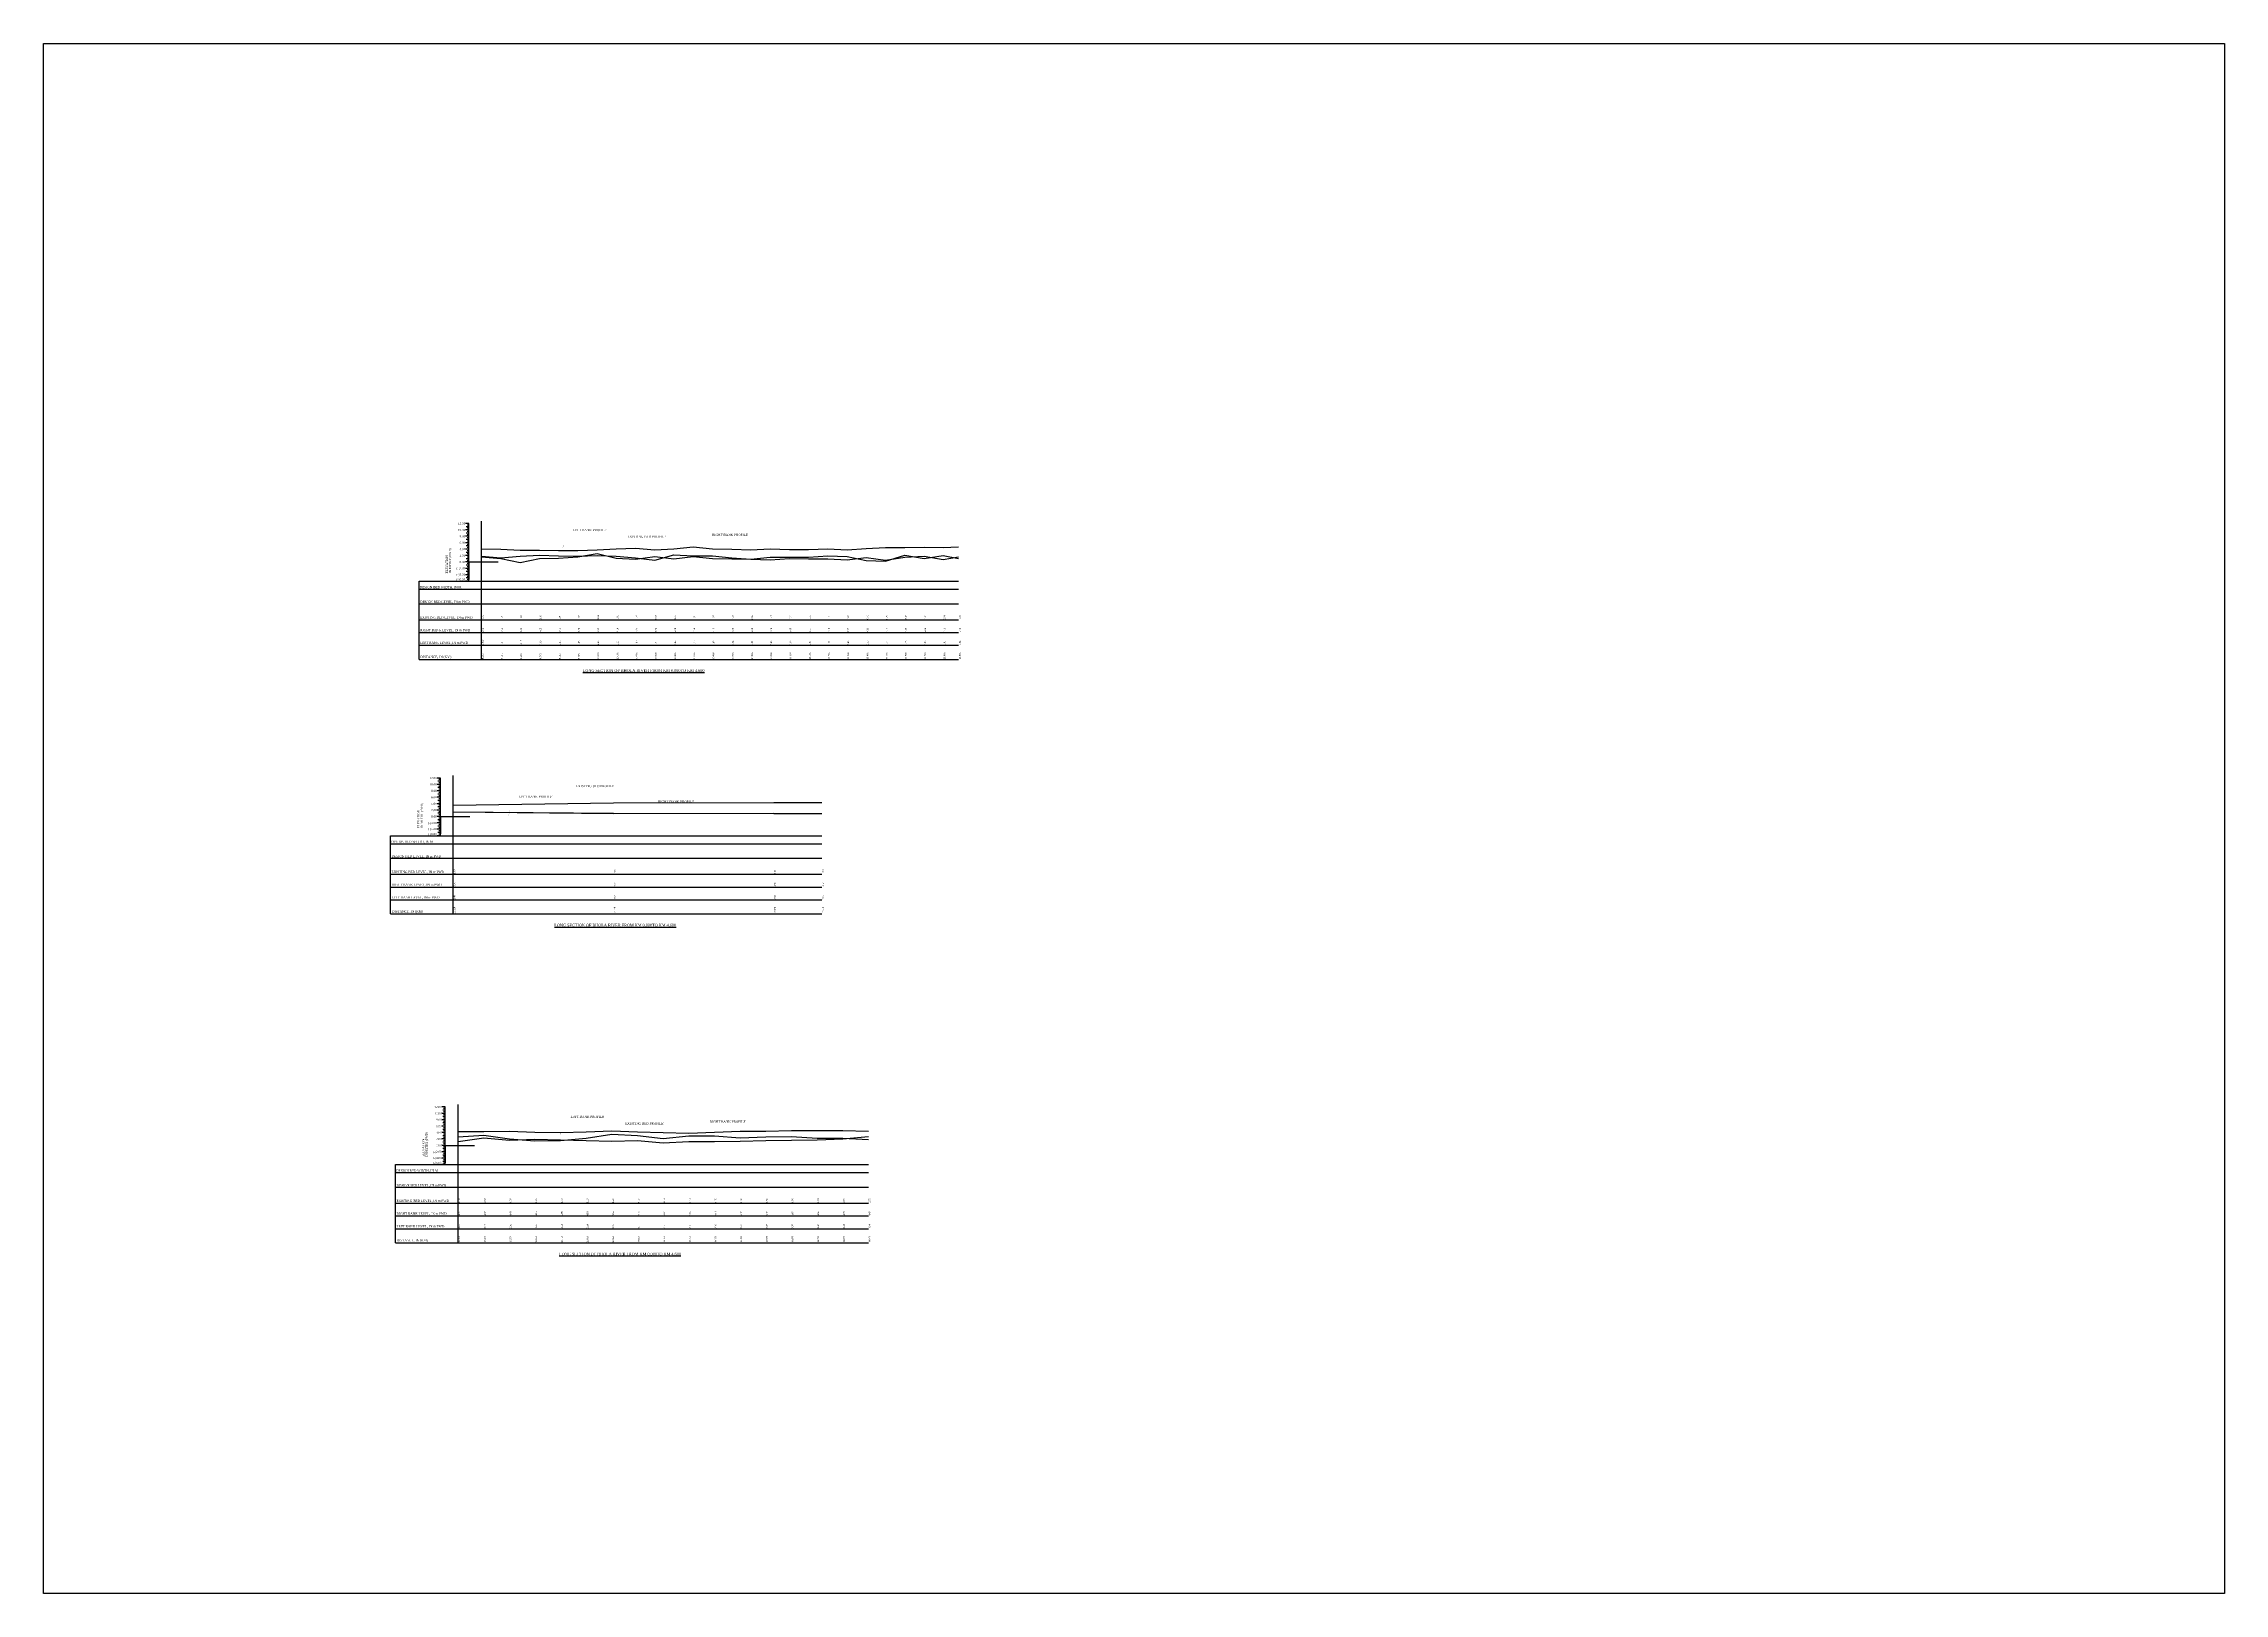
# Model space of a CAD drawing. Header units: metres. Extents: x -148477 to 168932, y -55673 to -2736.
# Drawn here: x 62972 to 63653, y -30548 to -30064 of the extents above; entities that cross this region are included whole.
import ezdxf
from ezdxf.enums import TextEntityAlignment as Align

# ---------------------------------------------------------------- set-up
doc = ezdxf.new("R2010")
doc.units = ezdxf.units.M
doc.styles.add('liza', font='times.ttf', dxfattribs={"height": 2})
doc.styles.get("Standard").update_dxf_attribs({"font": 'times.ttf'})

msp = doc.modelspace()

# ---------------------------------------------------------------- linework, layer by layer
at = {"color": 0, "lineweight": 30}
for p, q in [((63105.027, -30213.8503), (63104.027, -30213.8503)), ((63105.027, -30215.8503), (63104.027, -30215.8503)), ((63105.027, -30215.8503), (63104.027, -30215.8503)), ((63105.027, -30215.8503), (63104.027, -30215.8503)), ((63105.027, -30217.8503), (63104.027, -30217.8503)), ((63105.027, -30217.8503), (63104.027, -30217.8503)), ((63105.027, -30214.8503), (63104.277, -30214.8503)), ((63105.027, -30216.8503), (63104.277, -30216.8503)), ((63105.027, -30218.8503), (63104.277, -30218.8503)), ((63105.027, -30218.8503), (63104.277, -30218.8503)), ((63105.027, -30214.3503), (63104.527, -30214.3503)), ((63105.027, -30215.3503), (63104.527, -30215.3503)), ((63105.027, -30216.3503), (63104.527, -30216.3503)), ((63105.027, -30217.3503), (63104.527, -30217.3503)), ((63105.027, -30218.3503), (63104.527, -30218.3503)), ((63105.027, -30218.3503), (63104.527, -30218.3503)), ((63105.027, -30231.8503), (63105.027, -30213.8503)), ((63105.027, -30219.8503), (63104.027, -30219.8503)), ((63105.027, -30221.8503), (63104.027, -30221.8503)), ((63105.027, -30223.8503), (63104.027, -30223.8503)), ((63105.027, -30225.8503), (63104.027, -30225.8503)), ((63105.027, -30220.8503), (63104.277, -30220.8503)), ((63105.027, -30222.8503), (63104.277, -30222.8503)), ((63105.027, -30224.8503), (63104.277, -30224.8503)), ((63105.027, -30219.3503), (63104.527, -30219.3503)), ((63105.027, -30220.3503), (63104.527, -30220.3503)), ((63105.027, -30221.3503), (63104.527, -30221.3503)), ((63105.027, -30222.3503), (63104.527, -30222.3503)), ((63105.027, -30223.3503), (63104.527, -30223.3503)), ((63105.027, -30224.3503), (63104.527, -30224.3503)), ((63105.027, -30225.3503), (63104.527, -30225.3503)), ((63089.527, -30231.8503), (63257.858, -30231.8503)), ((63105.027, -30227.8503), (63104.027, -30227.8503)), ((63105.027, -30229.8503), (63104.027, -30229.8503)), ((63105.027, -30231.8503), (63104.027, -30231.8503)), ((63105.027, -30226.8503), (63104.277, -30226.8503)), ((63105.027, -30228.8503), (63104.277, -30228.8503)), ((63105.027, -30230.8503), (63104.277, -30230.8503)), ((63105.027, -30226.3503), (63104.527, -30226.3503)), ((63105.027, -30227.3503), (63104.527, -30227.3503)), ((63105.027, -30228.3503), (63104.527, -30228.3503)), ((63105.027, -30229.3503), (63104.527, -30229.3503)), ((63105.027, -30230.3503), (63104.527, -30230.3503)), ((63105.027, -30231.3503), (63104.527, -30231.3503)), ((63089.527, -30234.3449), (63257.858, -30234.3449)), ((63089.7212, -30238.8974), (63257.858, -30238.8974)), ((63089.527, -30256.2503), (63257.858, -30256.2503)), ((63096.1683, -30293.2555), (63095.1683, -30293.2555)), ((63096.1683, -30293.7555), (63095.6683, -30293.7555)), ((63096.1683, -30311.2555), (63096.1683, -30293.2555)), ((63096.1683, -30295.2555), (63095.1683, -30295.2555)), ((63096.1683, -30295.2555), (63095.1683, -30295.2555)), ((63096.1683, -30295.2555), (63095.1683, -30295.2555)), ((63096.1683, -30297.2555), (63095.1683, -30297.2555)), ((63096.1683, -30297.2555), (63095.1683, -30297.2555)), ((63096.1683, -30299.2555), (63095.1683, -30299.2555)), ((63096.1683, -30294.2555), (63095.4183, -30294.2555)), ((63096.1683, -30296.2555), (63095.4183, -30296.2555)), ((63096.1683, -30298.2555), (63095.4183, -30298.2555)), ((63096.1683, -30298.2555), (63095.4183, -30298.2555)), ((63096.1683, -30300.2555), (63095.4183, -30300.2555)), ((63096.1683, -30294.7555), (63095.6683, -30294.7555)), ((63096.1683, -30295.7555), (63095.6683, -30295.7555)), ((63096.1683, -30296.7555), (63095.6683, -30296.7555)), ((63096.1683, -30297.7555), (63095.6683, -30297.7555)), ((63096.1683, -30297.7555), (63095.6683, -30297.7555)), ((63096.1683, -30298.7555), (63095.6683, -30298.7555)), ((63096.1683, -30299.7555), (63095.6683, -30299.7555)), ((63096.1683, -30300.7555), (63095.6683, -30300.7555)), ((63096.1683, -30301.2555), (63095.1683, -30301.2555)), ((63096.1683, -30303.2555), (63095.1683, -30303.2555)), ((63096.1683, -30305.2555), (63095.1683, -30305.2555)), ((63096.1683, -30307.2555), (63095.1683, -30307.2555)), ((63096.1683, -30302.2555), (63095.4183, -30302.2555)), ((63096.1683, -30304.2555), (63095.4183, -30304.2555)), ((63096.1683, -30306.2555), (63095.4183, -30306.2555)), ((63096.1683, -30301.7555), (63095.6683, -30301.7555)), ((63096.1683, -30302.7555), (63095.6683, -30302.7555)), ((63096.1683, -30303.7555), (63095.6683, -30303.7555)), ((63096.1683, -30304.7555), (63095.6683, -30304.7555)), ((63096.1683, -30305.7555), (63095.6683, -30305.7555)), ((63096.1683, -30306.7555), (63095.6683, -30306.7555)), ((63080.6683, -30311.2555), (63215.1994, -30311.2555)), ((63080.6683, -30313.7501), (63215.1994, -30313.7501)), ((63096.1683, -30309.2555), (63095.1683, -30309.2555)), ((63096.1683, -30311.2555), (63095.1683, -30311.2555)), ((63096.1683, -30308.2555), (63095.4183, -30308.2555)), ((63096.1683, -30310.2555), (63095.4183, -30310.2555)), ((63096.1683, -30307.7555), (63095.6683, -30307.7555)), ((63096.1683, -30308.7555), (63095.6683, -30308.7555)), ((63096.1683, -30309.7555), (63095.6683, -30309.7555)), ((63096.1683, -30310.7555), (63095.6683, -30310.7555)), ((63080.8625, -30318.3027), (63215.1994, -30318.3027)), ((63080.6683, -30335.6555), (63215.1994, -30335.6555)), ((63097.6655, -30395.8544), (63096.6655, -30395.8544)), ((63097.6655, -30413.8544), (63097.6655, -30395.8544)), ((63097.6655, -30397.8544), (63096.6655, -30397.8544)), ((63097.6655, -30397.8544), (63096.6655, -30397.8544)), ((63097.6655, -30397.8544), (63096.6655, -30397.8544)), ((63097.6655, -30399.8544), (63096.6655, -30399.8544)), ((63097.6655, -30399.8544), (63096.6655, -30399.8544)), ((63097.6655, -30401.8544), (63096.6655, -30401.8544)), ((63097.6655, -30396.8544), (63096.9155, -30396.8544)), ((63097.6655, -30398.8544), (63096.9155, -30398.8544)), ((63097.6655, -30400.8544), (63096.9155, -30400.8544)), ((63097.6655, -30400.8544), (63096.9155, -30400.8544)), ((63097.6655, -30402.8544), (63096.9155, -30402.8544)), ((63097.6655, -30396.3544), (63097.1655, -30396.3544)), ((63097.6655, -30397.3544), (63097.1655, -30397.3544)), ((63097.6655, -30398.3544), (63097.1655, -30398.3544)), ((63097.6655, -30399.3544), (63097.1655, -30399.3544)), ((63097.6655, -30400.3544), (63097.1655, -30400.3544)), ((63097.6655, -30400.3544), (63097.1655, -30400.3544)), ((63097.6655, -30401.3544), (63097.1655, -30401.3544)), ((63097.6655, -30402.3544), (63097.1655, -30402.3544)), ((63097.6655, -30403.8544), (63096.6655, -30403.8544)), ((63097.6655, -30405.8544), (63096.6655, -30405.8544)), ((63097.6655, -30407.8544), (63096.6655, -30407.8544)), ((63097.6655, -30404.8544), (63096.9155, -30404.8544)), ((63097.6655, -30406.8544), (63096.9155, -30406.8544)), ((63097.6655, -30408.8544), (63096.9155, -30408.8544)), ((63097.6655, -30403.3544), (63097.1655, -30403.3544)), ((63097.6655, -30404.3544), (63097.1655, -30404.3544)), ((63097.6655, -30405.3544), (63097.1655, -30405.3544)), ((63097.6655, -30406.3544), (63097.1655, -30406.3544)), ((63097.6655, -30407.3544), (63097.1655, -30407.3544)), ((63097.6655, -30408.3544), (63097.1655, -30408.3544)), ((63097.6655, -30409.3544), (63097.1655, -30409.3544)), ((63082.1655, -30413.8544), (63229.6902, -30413.8544)), ((63082.1655, -30416.349), (63229.6902, -30416.349)), ((63097.6655, -30409.8544), (63096.6655, -30409.8544)), ((63097.6655, -30411.8544), (63096.6655, -30411.8544)), ((63097.6655, -30413.8544), (63096.6655, -30413.8544)), ((63097.6655, -30410.8544), (63096.9155, -30410.8544)), ((63097.6655, -30412.8544), (63096.9155, -30412.8544)), ((63097.6655, -30410.3544), (63097.1655, -30410.3544)), ((63097.6655, -30411.3544), (63097.1655, -30411.3544)), ((63097.6655, -30412.3544), (63097.1655, -30412.3544)), ((63097.6655, -30413.3544), (63097.1655, -30413.3544)), ((63082.3597, -30420.9016), (63229.6902, -30420.9016)), ((63082.1655, -30438.2544), (63229.6902, -30438.2544))]:
    msp.add_line(p, q, dxfattribs=at)
at = {"color": 6, "linetype": 'Continuous', "lineweight": -3, "ltscale": 0.5}
for p, q in [((63109.058, -30256.265), (63109.058, -30213.0802)), ((63105.027, -30225.8503), (63114.2329, -30225.8503)), ((63100.1994, -30335.6703), (63100.1994, -30292.4854)), ((63096.1683, -30305.2555), (63105.3742, -30305.2555)), ((63101.6966, -30438.2691), (63101.6966, -30395.0843)), ((63097.6655, -30407.8544), (63106.8714, -30407.8544))]:
    msp.add_line(p, q, dxfattribs=at)
at = {"lineweight": 30}
for p, q in [((63105.027, -30225.8503), (63105.027, -30231.2803)), ((63089.527, -30256.2503), (63089.527, -30231.8503)), ((63089.527, -30243.8503), (63257.858, -30243.8503)), ((63089.527, -30247.8503), (63257.858, -30247.8503)), ((63089.527, -30251.8503), (63257.858, -30251.8503)), ((63096.1683, -30305.2555), (63096.1683, -30310.6855)), ((63080.6683, -30335.6555), (63080.6683, -30311.2555)), ((63080.6683, -30323.2555), (63215.1994, -30323.2555)), ((63080.6683, -30327.2555), (63215.1994, -30327.2555)), ((63080.6683, -30331.2555), (63215.1994, -30331.2555)), ((63097.6655, -30407.8544), (63097.6655, -30413.2844)), ((63082.1655, -30438.2544), (63082.1655, -30413.8544)), ((63082.1655, -30425.8544), (63229.6902, -30425.8544)), ((63082.1655, -30429.8544), (63229.6902, -30429.8544)), ((63082.1655, -30433.8544), (63229.6902, -30433.8544))]:
    msp.add_line(p, q, dxfattribs=at)
at = {"color": 6, "linetype": 'Continuous', "lineweight": -3, "ltscale": 0.5}
msp.add_lwpolyline([(62972.4088, -30064.1465), (63652.7168, -30064.1465), (63652.7168, -30547.6079), (62972.4088, -30547.6079)], close=True, dxfattribs=at)
at = {"color": 2, "lineweight": 30}
for points in [[(63137.2484, -30215.9192, 0, 0, 0), (63135.8923, -30215.9559, 0, 0, 0), (63135.1124, -30218.8277, 0.2996, 0, 0), (63134.5276, -30220.7548, 0, 0, 0)], [(63120.395, -30299.1008, 0, 0, 0), (63119.0389, -30299.1374, 0, 0, 0), (63118.2589, -30302.0092, 0.2996, 0, 0), (63117.6742, -30303.9363, 0, 0, 0)], [(63136.5171, -30398.9664, 0, 0, 0), (63135.161, -30399.003, 0, 0, 0), (63134.3811, -30401.8748, 0.2996, 0, 0), (63133.7963, -30403.8019, 0, 0, 0)]]:
    msp.add_lwpolyline(points, format="xyseb", dxfattribs=at)
at = {"color": 4, "lineweight": 30}
for points in [[(63154.4609, -30218.0315, 0, 0, 0), (63153.589, -30218.0122, 0, 0, 0), (63152.6134, -30222.1419, 0.2996, 0, 0), (63152.3199, -30223.3912, 0, 0, 0)], [(63138.3482, -30295.8173, 0, 0, 0), (63137.4762, -30295.798, 0, 0, 0), (63136.5006, -30299.9278, 0.2996, 0, 0), (63136.2071, -30301.177, 0, 0, 0)], [(63153.7296, -30401.0786, 0, 0, 0), (63152.8577, -30401.0594, 0, 0, 0), (63151.8821, -30405.1891, 0.2996, 0, 0), (63151.5886, -30406.4383, 0, 0, 0)]]:
    msp.add_lwpolyline(points, format="xyseb", dxfattribs=at)
at = {"color": 6, "lineweight": 30}
for points in [[(63180.7711, -30217.416, 0, 0, 0), (63179.6149, -30217.4222, 0, 0, 0), (63178.9953, -30220.4134, 0.2996, 0, 0), (63178.7662, -30221.5488, 0, 0, 0)], [(63163.9177, -30300.5975, 0, 0, 0), (63162.7614, -30300.6037, 0, 0, 0), (63162.1419, -30303.595, 0.2996, 0, 0), (63161.9127, -30304.7303, 0, 0, 0)], [(63180.0398, -30400.4631, 0, 0, 0), (63178.8836, -30400.4694, 0, 0, 0), (63178.264, -30403.4606, 0.2996, 0, 0), (63178.0349, -30404.5959, 0, 0, 0)]]:
    msp.add_lwpolyline(points, format="xyseb", dxfattribs=at)
at = {"color": 0, "lineweight": 30}
for points in [[(63100.027, -30229.5503, 0, 0, 0), (63100.027, -30221.8036, 0.2767, 0, 0), (63100.027, -30221.2503, 0, 0, 0)], [(63091.1683, -30308.9555, 0, 0, 0), (63091.1683, -30301.2089, 0.2767, 0, 0), (63091.1683, -30300.6555, 0, 0, 0)], [(63092.6655, -30411.5544, 0, 0, 0), (63092.6655, -30403.8077, 0.2767, 0, 0), (63092.6655, -30403.2544, 0, 0, 0)]]:
    msp.add_lwpolyline(points, format="xyseb", dxfattribs=at)
at = {"color": 2, "linetype": 'Continuous', "lineweight": -3, "ltscale": 0.5}
for points in [[(63109.058, -30221.7903), (63115.058, -30221.8903), (63121.058, -30222.1603), (63127.058, -30222.2003), (63133.058, -30222.2303), (63139.058, -30222.2903), (63145.058, -30222.0303), (63151.058, -30221.7103), (63157.058, -30221.5003), (63163.058, -30222.0503), (63169.058, -30221.7603), (63175.058, -30221.1503), (63181.058, -30221.7203), (63187.058, -30221.9003), (63193.058, -30222.0503), (63199.058, -30221.7903), (63205.058, -30222.0003), (63211.058, -30221.9803), (63217.058, -30221.7703), (63223.058, -30222.0803), (63229.058, -30221.6203), (63235.058, -30221.3103), (63241.058, -30221.3603), (63247.058, -30221.2103), (63253.058, -30221.3203), (63257.858, -30221.1103)], [(63100.1994, -30303.7555), (63150.1994, -30304.2955), (63200.1994, -30304.2455), (63215.1994, -30304.3545)], [(63101.6966, -30406.6754), (63109.6966, -30405.4704), (63117.6966, -30406.2684), (63125.6966, -30405.9044), (63133.6966, -30406.1364), (63141.6966, -30406.3204), (63149.6966, -30406.5654), (63157.6966, -30406.3044), (63165.6966, -30407.0114), (63173.6966, -30406.6114), (63181.6966, -30406.6064), (63189.6966, -30406.4904), (63197.6966, -30406.3574), (63205.6966, -30406.2514), (63213.6966, -30406.1124), (63221.6966, -30405.8554), (63229.6966, -30405.1044)]]:
    msp.add_lwpolyline(points, dxfattribs=at)
at = {"color": 6, "linetype": 'Continuous', "lineweight": -3, "ltscale": 0.5}
for points in [[(63109.058, -30224.2203), (63115.058, -30224.7803), (63115.058, -30224.7803), (63121.058, -30226.0203), (63127.058, -30224.7503), (63133.058, -30224.6703), (63139.058, -30224.2003), (63145.058, -30223.2203), (63151.058, -30224.6403), (63157.058, -30224.9603), (63163.058, -30224.1403), (63169.058, -30224.9203), (63175.058, -30224.1503), (63181.058, -30224.7703), (63187.058, -30224.9103), (63193.058, -30225.0103), (63199.058, -30225.2003), (63205.058, -30224.7203), (63211.058, -30224.8403), (63217.058, -30224.9103), (63223.058, -30225.1703), (63229.058, -30224.4703), (63235.058, -30225.3303), (63241.058, -30224.3703), (63247.058, -30223.9903), (63253.058, -30225.0403), (63257.858, -30224.2103)], [(63100.1994, -30303.7755), (63150.1994, -30304.2355), (63200.1994, -30304.2945), (63215.1994, -30304.3045)], [(63101.6966, -30405.2054), (63109.6966, -30404.6844), (63117.6966, -30405.7984), (63125.6966, -30406.4044), (63133.6966, -30406.3164), (63141.6966, -30405.6094), (63149.6966, -30404.3954), (63157.6966, -30404.7444), (63165.6966, -30405.6914), (63173.6966, -30404.8914), (63181.6966, -30404.8664), (63189.6966, -30405.4524), (63197.6966, -30405.1974), (63205.6966, -30405.0914), (63213.6966, -30405.5624), (63221.6966, -30405.6154), (63229.6966, -30406.0144)]]:
    msp.add_lwpolyline(points, dxfattribs=at)
at = {"color": 4, "linetype": 'Continuous', "lineweight": -3, "ltscale": 0.5}
for points in [[(63109.058, -30224.0713), (63115.058, -30224.5603), (63121.058, -30224.0203), (63127.058, -30223.6863), (63133.058, -30223.9503), (63139.058, -30224.0303), (63145.058, -30223.8103), (63151.058, -30224.0003), (63157.058, -30224.5903), (63163.058, -30225.2803), (63169.058, -30223.6003), (63175.058, -30223.9603), (63181.058, -30223.9003), (63187.058, -30224.5603), (63193.058, -30225.0253), (63199.058, -30224.3803), (63205.058, -30224.3403), (63211.058, -30224.3203), (63217.058, -30223.9003), (63223.058, -30224.1603), (63229.058, -30225.4403), (63235.058, -30225.5903), (63241.058, -30223.7503), (63247.058, -30224.7403), (63253.058, -30223.8103), (63257.858, -30224.7603)], [(63100.1994, -30301.6955), (63150.1994, -30300.9755), (63200.1994, -30300.8665), (63215.1994, -30300.8755)], [(63101.6966, -30403.5054), (63109.6966, -30403.4844), (63117.6966, -30403.4484), (63125.6966, -30403.7044), (63133.6966, -30403.8754), (63141.6966, -30403.6714), (63149.6966, -30403.3374), (63157.6966, -30403.6044), (63165.6966, -30403.8114), (63173.6966, -30404.0014), (63181.6966, -30403.7464), (63189.6966, -30403.4304), (63197.6966, -30403.3874), (63205.6966, -30403.2314), (63213.6966, -30403.2124), (63221.6966, -30403.1654), (63229.6966, -30403.3944)]]:
    msp.add_lwpolyline(points, dxfattribs=at)

# ---------------------------------------------------------------- texts
at = {"color": 0, "lineweight": 30}
for s, p in [('12.00', (63103.927, -30214.1753)), ('10.00', (63103.927, -30216.1753)), ('8.00', (63103.927, -30218.1753)), ('4.00', (63103.927, -30222.1753)), ('0.00', (63103.927, -30226.1753)), ('6.00', (63103.927, -30220.1753)), ('2.00', (63103.927, -30224.1753)), ('(-)2.00', (63103.927, -30228.1753)), ('(-)4.00', (63103.927, -30230.1003)), ('(-)6.00', (63103.927, -30231.6347)), ('12.00', (63095.0683, -30293.5805)), ('10.00', (63095.0683, -30295.5805)), ('8.00', (63095.0683, -30297.5805)), ('6.00', (63095.0683, -30299.5805)), ('(-)2.00', (63095.0683, -30307.5805)), ('4.00', (63095.0683, -30301.5805)), ('0.00', (63095.0683, -30305.5805)), ('2.00', (63095.0683, -30303.5805)), ('(-)4.00', (63095.0683, -30309.5055)), ('(-)6.00', (63095.0683, -30311.0399)), ('12.00', (63096.5655, -30396.1794)), ('10.00', (63096.5655, -30398.1794)), ('8.00', (63096.5655, -30400.1794)), ('6.00', (63096.5655, -30402.1794)), ('(-)2.00', (63096.5655, -30410.1794)), ('4.00', (63096.5655, -30404.1794)), ('0.00', (63096.5655, -30408.1794)), ('2.00', (63096.5655, -30406.1794)), ('(-)4.00', (63096.5655, -30412.1044)), ('(-)6.00', (63096.5655, -30413.6388))]:
    msp.add_text(s, height=0.65, dxfattribs=at).set_placement(p, align=Align.RIGHT)
for s, p in [('ELEVATION', (63098.527, -30229.4203)), ('IN METRE (PWD)', (63099.527, -30229.4203)), ('ELEVATION', (63089.6683, -30308.8255)), ('IN METRE (PWD)', (63090.6683, -30308.8255)), ('ELEVATION', (63091.1655, -30411.4244)), ('IN METRE (PWD)', (63092.1655, -30411.4244))]:
    msp.add_text(s, height=0.65, rotation=90, dxfattribs=at).set_placement(p)
at = {"color": 2, "lineweight": 30, "char_height": 0.7, "attachment_point": 1}
for insert in [(63137.5656, -30215.5362), (63120.7122, -30298.7177), (63136.8343, -30398.5833)]:
    msp.add_mtext('LEFT BANK PROFILE', dxfattribs=dict(at, insert=insert))
at = {"color": 4, "lineweight": 30, "char_height": 0.7, "attachment_point": 1}
for insert in [(63154.5925, -30217.6161), (63138.4797, -30295.4019), (63153.8612, -30400.6632)]:
    msp.add_mtext('EXISTING BED PROFILE', dxfattribs=dict(at, insert=insert))
at = {"color": 6, "lineweight": 30, "char_height": 0.7, "attachment_point": 1}
for insert in [(63180.9503, -30217.0337), (63164.0969, -30300.2152), (63180.219, -30400.0808)]:
    msp.add_mtext('RIGHT BANK PROFILE', dxfattribs=dict(at, insert=insert))
at = {"color": 0, "lineweight": 30, "char_height": 0.7, "attachment_point": 1}
for s, insert in [('DESIGN BED WIDTH, IN M', (63089.7248, -30233.3562)), ('DESIGN BED LEVEL, IN m PWD', (63089.9155, -30237.9446)), ('EXISTING BED LEVEL, IN m PWD', (63089.8447, -30242.7931)), ('LEFT BANK LEVEL, IN m PWD', (63089.8768, -30250.7178)), ('RIGHT BANK LEVEL, IN m PWD', (63089.8996, -30246.7681)), ('DISTANCE, IN (KM)', (63089.9551, -30255.1109)), ('DESIGN BED WIDTH, IN M', (63080.8661, -30312.7614)), ('DESIGN BED LEVEL, IN m PWD', (63081.0568, -30317.3498)), ('EXISTING BED LEVEL, IN m PWD', (63080.9861, -30322.1984)), ('RIGHT BANK LEVEL, IN m PWD', (63081.041, -30326.1733)), ('LEFT BANK LEVEL, IN m PWD', (63081.0181, -30330.123)), ('DISTANCE, IN (KM)', (63081.0964, -30334.5161)), ('DESIGN BED WIDTH, IN M', (63082.3633, -30415.3603)), ('DESIGN BED LEVEL, IN m PWD', (63082.554, -30419.9487)), ('EXISTING BED LEVEL, IN m PWD', (63082.4833, -30424.7972)), ('RIGHT BANK LEVEL, IN m PWD', (63082.5382, -30428.7722)), ('LEFT BANK LEVEL, IN m PWD', (63082.5153, -30432.7219)), ('DISTANCE, IN (KM)', (63082.5936, -30437.115))]:
    msp.add_mtext(s, dxfattribs=dict(at, insert=insert))
at = {"color": 6, "linetype": 'Continuous', "lineweight": -3, "ltscale": 0.5, "char_height": 0.5, "width": 2.15, "attachment_point": 1, "rotation": 90, "style": 'liza'}
for s, insert in [('1.78', (63109.158, -30243.7503)), ('4.06', (63109.158, -30247.7503)), ('1.29', (63115.158, -30243.7503)), ('3.96', (63115.158, -30247.7503)), ('1.83', (63121.158, -30243.7503)), ('3.69', (63121.158, -30247.7503)), ('2.16', (63127.158, -30243.7503)), ('3.65', (63127.158, -30247.7503)), ('1.90', (63133.158, -30243.7503)), ('3.62', (63133.158, -30247.7503)), ('1.82', (63139.158, -30243.7503)), ('3.56', (63139.158, -30247.7503)), ('2.04', (63145.158, -30243.7503)), ('3.82', (63145.158, -30247.7503)), ('1.85', (63151.158, -30243.7503)), ('4.14', (63151.158, -30247.7503)), ('1.26', (63157.158, -30243.7503)), ('4.35', (63157.158, -30247.7503)), ('0.57', (63163.158, -30243.7503)), ('3.80', (63163.158, -30247.7503)), ('4.09', (63169.158, -30247.7503)), ('2.25', (63169.158, -30243.7503)), ('1.89', (63175.158, -30243.7503)), ('4.70', (63175.158, -30247.7503)), ('1.95', (63181.158, -30243.7503)), ('4.13', (63181.158, -30247.7503)), ('1.29', (63187.158, -30243.7503)), ('3.95', (63187.158, -30247.7503)), ('0.82', (63193.158, -30243.7503)), ('3.80', (63193.158, -30247.7503)), ('4.06', (63199.158, -30247.7503)), ('1.47', (63199.158, -30243.7503)), ('3.85', (63205.158, -30247.7503)), ('1.51', (63205.158, -30243.7503)), ('3.87', (63211.158, -30247.7503)), ('1.53', (63211.158, -30243.7503)), ('4.08', (63217.158, -30247.7503)), ('1.95', (63217.158, -30243.7503)), ('1.69', (63223.158, -30243.7503)), ('3.77', (63223.158, -30247.7503)), ('0.41', (63229.158, -30243.7503)), ('4.23', (63229.158, -30247.7503)), ('0.26', (63235.158, -30243.7503)), ('4.54', (63235.158, -30247.7503)), ('2.10', (63241.158, -30243.7503)), ('4.49', (63241.158, -30247.7503)), ('4.64', (63247.158, -30247.7503)), ('1.11', (63247.158, -30243.7503)), ('2.04', (63253.158, -30243.7503)), ('4.53', (63253.158, -30247.7503)), ('1.09', (63257.958, -30243.7503)), ('4.74', (63257.958, -30247.7503)), ('1.630', (63109.158, -30251.7503)), ('1.07', (63115.158, -30251.7503)), ('-0.17', (63121.158, -30251.7503)), ('1.10', (63127.158, -30251.7503)), ('1.18', (63133.158, -30251.7503)), ('1.65', (63139.158, -30251.7503)), ('2.63', (63145.158, -30251.7503)), ('1.21', (63151.158, -30251.7503)), ('0.89', (63157.158, -30251.7503)), ('1.71', (63163.158, -30251.7503)), ('0.93', (63169.158, -30251.7503)), ('1.70', (63175.158, -30251.7503)), ('1.08', (63181.158, -30251.7503)), ('0.94', (63187.158, -30251.7503)), ('0.84', (63193.158, -30251.7503)), ('0.65', (63199.158, -30251.7503)), ('1.13', (63205.158, -30251.7503)), ('1.01', (63211.158, -30251.7503)), ('0.94', (63217.158, -30251.7503)), ('0.68', (63223.158, -30251.7503)), ('1.38', (63229.158, -30251.7503)), ('0.52', (63235.158, -30251.7503)), ('1.48', (63241.158, -30251.7503)), ('1.86', (63247.158, -30251.7503)), ('0.81', (63253.158, -30251.7503)), ('1.64', (63257.958, -30251.7503)), ('9.405', (63109.158, -30256.1503)), ('9.505', (63115.158, -30256.1503)), ('9.605', (63121.158, -30256.1503)), ('9.705', (63127.158, -30256.1503)), ('9.805', (63133.158, -30256.1503)), ('9.905', (63139.158, -30256.1503)), ('10.005', (63145.158, -30256.1503)), ('10.105', (63151.158, -30256.1503)), ('10.205', (63157.158, -30256.1503)), ('10.305', (63163.158, -30256.1503)), ('10.405', (63169.158, -30256.1503)), ('10.505', (63175.158, -30256.1503)), ('10.605', (63181.158, -30256.1503)), ('10.705', (63187.158, -30256.1503)), ('10.805', (63193.158, -30256.1503)), ('10.905', (63199.158, -30256.1503)), ('11.005', (63205.158, -30256.1503)), ('11.105', (63211.158, -30256.1503)), ('11.205', (63217.158, -30256.1503)), ('11.305', (63223.158, -30256.1503)), ('11.405', (63229.158, -30256.1503)), ('11.505', (63235.158, -30256.1503)), ('11.605', (63241.158, -30256.1503)), ('11.705', (63247.158, -30256.1503)), ('11.805', (63253.158, -30256.1503)), ('11.885', (63257.958, -30256.1503)), ('1.50', (63100.2994, -30323.1555)), ('3.56', (63100.2994, -30327.1555)), ('0.96', (63150.2994, -30323.1555)), ('4.28', (63150.2994, -30327.1555)), ('1.01', (63200.2994, -30323.1555)), ('4.39', (63200.2994, -30327.1555)), ('0.90', (63215.2994, -30323.1555)), ('4.38', (63215.2994, -30327.1555)), ('1.48', (63100.2994, -30331.1555)), ('12.620', (63100.2994, -30335.5555)), ('1.02', (63150.2994, -30331.1555)), ('12.720', (63150.2994, -30335.5555)), ('0.96', (63200.2994, -30331.1555)), ('12.820', (63200.2994, -30335.5555)), ('0.95', (63215.2994, -30331.1555)), ('12.850', (63215.2994, -30335.5555)), ('1.18', (63101.7966, -30425.7544)), ('4.35', (63101.7966, -30429.7544)), ('2.38', (63109.7966, -30425.7544)), ('4.37', (63109.7966, -30429.7544)), ('1.59', (63117.7966, -30425.7544)), ('4.41', (63117.7966, -30429.7544)), ('1.95', (63125.7966, -30425.7544)), ('4.15', (63125.7966, -30429.7544)), ('3.98', (63133.7966, -30429.7544)), ('1.72', (63133.7966, -30425.7544)), ('4.18', (63141.7966, -30429.7544)), ('1.53', (63141.7966, -30425.7544)), ('1.29', (63149.7966, -30425.7544)), ('4.52', (63149.7966, -30429.7544)), ('4.25', (63157.7966, -30429.7544)), ('1.55', (63157.7966, -30425.7544)), ('0.84', (63165.7966, -30425.7544)), ('4.04', (63165.7966, -30429.7544)), ('3.85', (63173.7966, -30429.7544)), ('1.24', (63173.7966, -30425.7544)), ('1.25', (63181.7966, -30425.7544)), ('4.11', (63181.7966, -30429.7544)), ('1.36', (63189.7966, -30425.7544)), ('4.42', (63189.7966, -30429.7544)), ('1.50', (63197.7966, -30425.7544)), ('4.47', (63197.7966, -30429.7544)), ('1.60', (63205.7966, -30425.7544)), ('4.62', (63205.7966, -30429.7544)), ('4.64', (63213.7966, -30429.7544)), ('1.74', (63213.7966, -30425.7544)), ('2.00', (63221.7966, -30425.7544)), ('4.69', (63221.7966, -30429.7544)), ('2.75', (63229.7966, -30425.7544)), ('4.46', (63229.7966, -30429.7544)), ('13.350', (63101.7966, -30438.1544)), ('2.65', (63101.7966, -30433.7544)), ('13.450', (63109.7966, -30438.1544)), ('3.17', (63109.7966, -30433.7544)), ('2.06', (63117.7966, -30433.7544)), ('13.550', (63117.7966, -30438.1544)), ('13.650', (63125.7966, -30438.1544)), ('1.45', (63125.7966, -30433.7544)), ('13.750', (63133.7966, -30438.1544)), ('1.54', (63133.7966, -30433.7544)), ('13.850', (63141.7966, -30438.1544)), ('2.24', (63141.7966, -30433.7544)), ('13.950', (63149.7966, -30438.1544)), ('3.46', (63149.7966, -30433.7544)), ('14.050', (63157.7966, -30438.1544)), ('3.11', (63157.7966, -30433.7544)), ('14.150', (63165.7966, -30438.1544)), ('2.16', (63165.7966, -30433.7544)), ('14.250', (63173.7966, -30438.1544)), ('2.96', (63173.7966, -30433.7544)), ('14.350', (63181.7966, -30438.1544)), ('2.99', (63181.7966, -30433.7544)), ('2.40', (63189.7966, -30433.7544)), ('14.450', (63189.7966, -30438.1544)), ('14.550', (63197.7966, -30438.1544)), ('2.66', (63197.7966, -30433.7544)), ('14.650', (63205.7966, -30438.1544)), ('2.76', (63205.7966, -30433.7544)), ('14.750', (63213.7966, -30438.1544)), ('2.29', (63213.7966, -30433.7544)), ('14.850', (63221.7966, -30438.1544)), ('2.24', (63221.7966, -30433.7544)), ('1.84', (63229.7966, -30433.7544)), ('14.950', (63229.7966, -30438.1544))]:
    msp.add_mtext(s, dxfattribs=dict(at, insert=insert))
at = {"color": 0, "linetype": 'ByBlock', "lineweight": 30, "char_height": 0.861585, "width": 43.932388, "attachment_point": 1}
for insert in [(63140.5933, -30259.2996), (63131.7346, -30338.7048), (63133.2318, -30441.3037)]:
    msp.add_mtext('\\pi-861.6,l861.6,t3.705e+004;{\\LLONG SECTION OF BHOLA RIVER FROM KM 0.000TO KM 4.600}', dxfattribs=dict(at, insert=insert))

doc.saveas('drawing.dxf')
